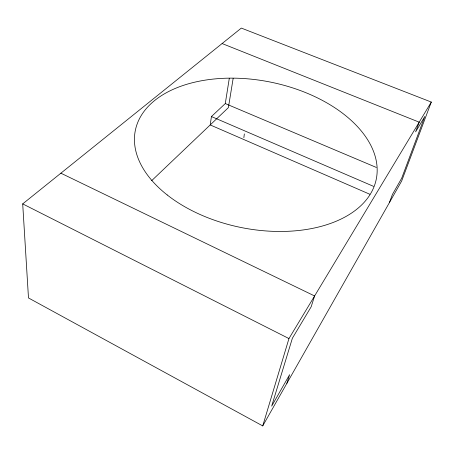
<?xml version="1.0" encoding="UTF-8"?>
<svg xmlns="http://www.w3.org/2000/svg" width="454" height="454" viewBox="0 0 454 454"><rect width="100%" height="100%" fill="white"/><g stroke="black" fill="none" stroke-linecap="round" stroke-linejoin="round"><path stroke-width="0.68" d="M243.86 137.698L244.337 133.924M229.281 78.417L225.286 103.569L211.433 116.547L210.208 124.935L369.874 194.278M233.163 78.321L228.39 107.626L151.681 180.658M262.724 425.914L288.96 338.565L431.3 102.065L241.335 28.086L22.7 203.891L28.483 297.949L262.724 425.914L401.631 181.078L431.3 102.065M286.86 383.369L289.624 374.669L271.662 406.154L292.37 338.264L311.166 306.785L314.605 295.957L60.881 173.19M389.345 202.734L392.404 194.477L401.711 178.172L424.808 116.462L415.609 131.864L419.207 122.166L222.102 43.55M225.286 103.569L376.321 167.435M211.433 116.547L373.529 186.35M22.7 203.891L288.96 338.565M167.197 194.953A122.915 74.184 11.4 0 0 371.928 191.327A122.915 74.184 11.4 0 0 228.243 78.167A122.915 74.184 11.4 0 0 167.197 194.953"/></g></svg>
